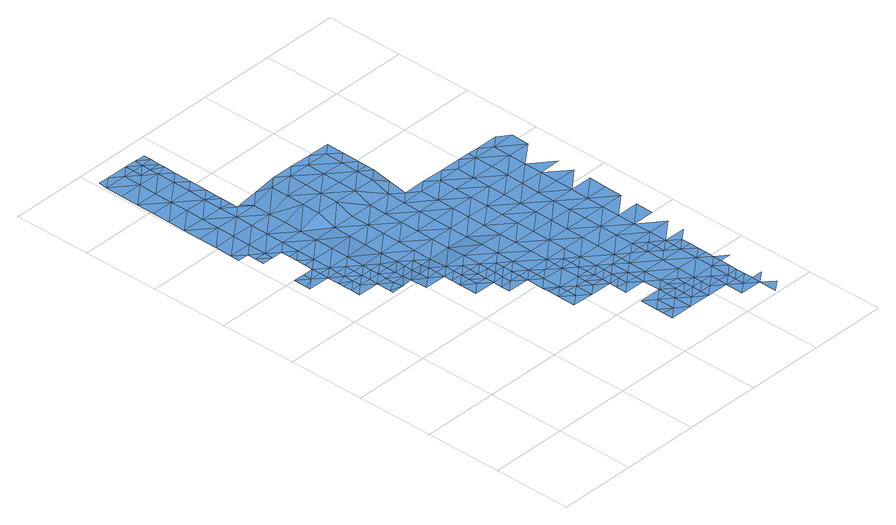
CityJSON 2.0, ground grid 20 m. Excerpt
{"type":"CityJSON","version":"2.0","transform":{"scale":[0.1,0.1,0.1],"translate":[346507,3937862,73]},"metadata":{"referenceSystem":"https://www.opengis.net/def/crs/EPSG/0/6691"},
"CityObjects":{
"waterbody1":{"type":"WaterBody","attributes":{"name":"7","class":"1140","function":"1","WaterBodyRiverFloodingRiskAttribute.description":"4","WaterBodyRiverFloodingRiskAttribute.rankOrg":"2","WaterBodyRiverFloodingRiskAttribute.adminType":"2","WaterBodyRiverFloodingRiskAttribute.scale":"L2"},"geometry":[{"type":"MultiSurface","lod":"1","boundaries":[[[0,1,2]],[[3,4,2]],[[5,3,2]],[[4,6,2]],[[6,0,2]],[[7,5,2]],[[1,7,2]]]}]},
"waterbody2":{"type":"WaterBody","attributes":{"name":"7","class":"1140","function":"1","WaterBodyRiverFloodingRiskAttribute.description":"4","WaterBodyRiverFloodingRiskAttribute.rankOrg":"4","WaterBodyRiverFloodingRiskAttribute.adminType":"2","WaterBodyRiverFloodingRiskAttribute.scale":"L2"},"geometry":[{"type":"MultiSurface","lod":"1","boundaries":[[[8,9,10]],[[11,12,13]],[[9,14,10]],[[15,9,12]],[[12,11,15]],[[16,17,5]],[[17,4,3]],[[15,14,9]],[[3,5,17]],[[18,10,19]],[[18,20,21]],[[11,22,15]],[[19,10,14]],[[23,24,25]],[[23,4,17]],[[25,4,23]],[[16,26,17]],[[27,21,20]],[[23,28,24]],[[28,22,29]],[[18,19,20]],[[30,15,22]],[[15,31,14]],[[29,24,28]],[[26,32,17]],[[33,23,17]],[[34,35,26]],[[34,36,35]],[[30,22,28]],[[27,20,37]],[[38,27,39]],[[35,36,40]],[[35,32,26]],[[41,42,43]],[[15,30,31]],[[27,37,39]],[[19,14,44]],[[43,38,41]],[[40,45,35]],[[33,17,32]],[[33,46,23]],[[46,30,28]],[[14,31,44]],[[28,23,46]],[[38,39,41]],[[47,48,42]],[[20,19,49]],[[50,32,35]],[[45,50,35]],[[51,31,30]],[[37,20,49]],[[52,53,45]],[[47,54,48]],[[19,44,49]],[[52,55,53]],[[56,39,37]],[[46,51,30]],[[57,42,41]],[[55,58,53]],[[53,50,45]],[[59,56,37]],[[50,60,32]],[[39,56,41]],[[61,54,62]],[[42,57,47]],[[37,49,59]],[[58,63,53]],[[64,46,33]],[[65,66,31]],[[66,49,44]],[[67,68,69]],[[67,70,68]],[[54,71,62]],[[33,32,64]],[[72,57,41]],[[31,51,65]],[[44,31,66]],[[71,54,47]],[[70,73,68]],[[64,32,60]],[[63,74,53]],[[75,51,46]],[[68,76,69]],[[49,77,59]],[[53,74,50]],[[78,76,63]],[[78,69,76]],[[79,41,56]],[[80,47,57]],[[73,81,68]],[[77,82,59]],[[83,56,59]],[[76,74,63]],[[72,41,79]],[[50,84,60]],[[46,64,75]],[[77,49,85]],[[83,59,82]],[[51,86,65]],[[71,47,87]],[[49,66,85]],[[88,79,56]],[[62,71,89]],[[86,66,65]],[[90,88,56]],[[91,50,74]],[[90,56,83]],[[92,93,81]],[[94,68,81]],[[95,89,71]],[[96,77,85]],[[92,97,93]],[[95,71,87]],[[51,75,98]],[[93,97,99]],[[57,72,80]],[[87,47,80]],[[84,50,91]],[[88,100,79]],[[76,68,101]],[[51,98,86]],[[76,102,74]],[[103,96,85]],[[94,81,93]],[[64,60,104]],[[72,79,100]],[[66,105,85]],[[99,106,93]],[[101,68,94]],[[102,91,74]],[[107,87,80]],[[104,60,84]],[[108,80,72]],[[75,64,104]],[[109,110,111]],[[112,105,66]],[[111,113,109]],[[104,114,75]],[[75,115,98]],[[105,103,85]],[[66,86,112]],[[113,116,109]],[[72,100,108]],[[117,107,80]],[[102,76,101]],[[109,118,110]],[[93,119,94]],[[120,110,118]],[[121,86,98]],[[117,80,108]],[[91,122,84]],[[106,120,118]],[[116,123,109]],[[93,106,119]],[[115,75,114]],[[94,124,101]],[[107,117,125]],[[119,124,94]],[[91,102,126]],[[106,118,119]],[[127,118,109]],[[104,84,122]],[[128,102,101]],[[112,86,121]],[[127,109,123]],[[91,126,122]],[[129,103,105]],[[130,114,104]],[[98,115,121]],[[128,126,102]],[[118,131,119]],[[132,101,124]],[[127,131,118]],[[133,104,122]],[[114,130,115]],[[134,112,121]],[[135,129,105]],[[123,136,127]],[[105,112,135]],[[128,101,132]],[[130,104,133]],[[131,137,119]],[[119,138,124]],[[115,139,121]],[[128,140,126]],[[112,134,135]],[[136,141,127]],[[142,143,144]],[[142,145,143]],[[139,115,130]],[[122,126,146]],[[145,147,143]],[[139,148,121]],[[138,119,137]],[[132,124,138]],[[149,131,127]],[[133,122,146]],[[148,150,121]],[[151,152,141]],[[153,127,141]],[[126,140,146]],[[154,129,135]],[[152,144,143]],[[151,144,152]],[[132,155,128]],[[134,150,135]],[[147,156,143]],[[134,121,150]],[[157,155,132]],[[153,141,152]],[[132,138,157]],[[128,158,140]],[[133,146,159]],[[130,133,160]],[[161,154,135]],[[162,152,143]],[[137,131,149]],[[127,153,149]],[[160,133,159]],[[139,130,160]],[[140,158,146]],[[161,135,150]],[[160,163,139]],[[139,164,148]],[[143,156,162]],[[165,162,156]],[[162,166,152]],[[128,155,158]],[[152,167,153]],[[137,149,168]],[[138,137,169]],[[157,138,169]],[[153,167,149]],[[159,146,170]],[[137,168,169]],[[171,155,157]],[[150,148,164]],[[170,146,158]],[[160,159,172]],[[139,163,164]],[[165,173,162]],[[172,174,160]],[[154,161,175]],[[176,171,157]],[[152,166,167]],[[160,174,163]],[[176,157,169]],[[161,150,177]],[[178,159,170]],[[172,159,178]],[[155,179,158]],[[150,164,177]],[[174,180,163]],[[163,180,164]],[[181,162,173]],[[162,182,166]],[[149,167,183]],[[168,149,184]],[[168,185,169]],[[186,161,177]],[[175,161,186]],[[178,187,172]],[[184,149,183]],[[188,177,164]],[[170,158,179]],[[189,181,173]],[[190,164,180]],[[155,171,179]],[[166,191,167]],[[192,178,170]],[[188,164,190]],[[193,194,195]],[[176,169,185]],[[196,171,176]],[[162,181,182]],[[167,191,183]],[[168,184,185]],[[197,170,179]],[[198,175,186]],[[199,177,188]],[[186,177,199]],[[189,200,181]],[[166,182,191]],[[199,198,186]],[[201,195,202]],[[192,170,197]],[[178,192,187]],[[196,176,185]],[[171,203,179]],[[204,182,181]],[[200,204,181]],[[205,206,207]],[[183,191,208]],[[184,183,209]],[[184,210,185]],[[171,196,211]],[[200,205,207]],[[206,212,207]],[[213,191,182]],[[209,183,208]],[[207,204,200]],[[197,179,203]],[[214,215,216]],[[217,187,192]],[[185,210,196]],[[171,211,203]],[[212,218,207]],[[192,197,219]],[[184,209,210]],[[182,204,213]],[[213,220,191]],[[191,221,208]],[[196,222,211]],[[197,203,219]],[[223,222,196]],[[224,207,218]],[[223,196,210]],[[225,192,219]],[[217,192,225]],[[226,213,204]],[[221,191,220]],[[209,208,221]],[[222,227,211]],[[209,228,210]],[[204,207,226]],[[203,227,219]],[[203,211,227]],[[229,220,213]],[[209,221,228]],[[228,230,210]],[[217,225,231]],[[232,229,213]],[[223,210,230]],[[233,234,219]],[[235,222,223]],[[220,236,221]],[[219,227,233]],[[225,219,234]],[[221,236,228]],[[237,223,230]],[[231,225,234]],[[223,237,235]],[[236,238,228]],[[228,239,230]],[[227,222,240]],[[231,234,241]],[[238,239,228]],[[222,235,240]],[[230,242,237]],[[233,227,243]],[[244,241,234]],[[234,233,243]],[[237,242,235]],[[227,240,243]],[[243,245,234]],[[234,245,244]],[[235,246,240]],[[245,247,244]],[[248,245,243]],[[243,240,248]],[[248,249,245]],[[245,249,247]]]}]},
"waterbody3":{"type":"WaterBody","attributes":{"name":"7","class":"1140","function":"1","WaterBodyRiverFloodingRiskAttribute.description":"4","WaterBodyRiverFloodingRiskAttribute.rankOrg":"2","WaterBodyRiverFloodingRiskAttribute.adminType":"2","WaterBodyRiverFloodingRiskAttribute.scale":"L2"},"geometry":[{"type":"MultiSurface","lod":"1","boundaries":[[[250,251,252]],[[251,250,253]],[[252,254,250]],[[255,253,250]],[[36,250,254]],[[36,255,250]],[[253,255,256]]]}]},
"waterbody4":{"type":"WaterBody","attributes":{"name":"7","class":"1140","function":"1","WaterBodyRiverFloodingRiskAttribute.description":"4","WaterBodyRiverFloodingRiskAttribute.rankOrg":"3","WaterBodyRiverFloodingRiskAttribute.adminType":"2","WaterBodyRiverFloodingRiskAttribute.scale":"L2"},"geometry":[{"type":"MultiSurface","lod":"1","boundaries":[[[257,255,36]],[[257,258,255]],[[256,255,258]],[[34,257,36]],[[34,26,257]],[[257,26,16]],[[258,257,5]],[[16,5,257]]]}]},
"waterbody5":{"type":"WaterBody","attributes":{"name":"7","class":"1140","function":"1","WaterBodyRiverFloodingRiskAttribute.description":"4","WaterBodyRiverFloodingRiskAttribute.rankOrg":"1","WaterBodyRiverFloodingRiskAttribute.adminType":"2","WaterBodyRiverFloodingRiskAttribute.scale":"L2"},"geometry":[{"type":"MultiSurface","lod":"1","boundaries":[[[259,260,261]],[[55,262,259]],[[259,262,260]],[[262,252,260]],[[252,263,260]],[[260,263,261]],[[261,263,264]],[[261,265,259]]]}]},
"waterbody6":{"type":"WaterBody","attributes":{"name":"7","class":"1140","function":"1","WaterBodyRiverFloodingRiskAttribute.description":"4","WaterBodyRiverFloodingRiskAttribute.rankOrg":"3","WaterBodyRiverFloodingRiskAttribute.adminType":"2","WaterBodyRiverFloodingRiskAttribute.scale":"L2"},"geometry":[{"type":"MultiSurface","lod":"1","boundaries":[[[52,266,55]],[[52,45,266]],[[254,40,36]],[[252,262,266]],[[262,55,266]],[[254,252,266]],[[40,254,266]],[[266,45,40]]]}]},
"waterbody7":{"type":"WaterBody","attributes":{"name":"7","class":"1140","function":"1","WaterBodyRiverFloodingRiskAttribute.description":"4","WaterBodyRiverFloodingRiskAttribute.rankOrg":"2","WaterBodyRiverFloodingRiskAttribute.adminType":"2","WaterBodyRiverFloodingRiskAttribute.scale":"L2"},"geometry":[{"type":"MultiSurface","lod":"1","boundaries":[[[267,70,67]],[[67,69,267]],[[268,265,267]],[[70,267,269]],[[265,269,267]],[[69,268,267]]]}]},
"waterbody8":{"type":"WaterBody","attributes":{"name":"7","class":"1140","function":"1","WaterBodyRiverFloodingRiskAttribute.description":"4","WaterBodyRiverFloodingRiskAttribute.rankOrg":"3","WaterBodyRiverFloodingRiskAttribute.adminType":"2","WaterBodyRiverFloodingRiskAttribute.scale":"L2"},"geometry":[{"type":"MultiSurface","lod":"1","boundaries":[[[58,259,270]],[[78,63,270]],[[69,78,268]],[[268,78,270]],[[270,63,58]],[[259,58,55]],[[265,270,259]],[[265,268,270]]]}]},
"waterbody9":{"type":"WaterBody","attributes":{"name":"7","class":"1140","function":"1","WaterBodyRiverFloodingRiskAttribute.description":"4","WaterBodyRiverFloodingRiskAttribute.rankOrg":"2","WaterBodyRiverFloodingRiskAttribute.adminType":"2","WaterBodyRiverFloodingRiskAttribute.scale":"L2"},"geometry":[{"type":"MultiSurface","lod":"1","boundaries":[[[271,97,272]],[[271,273,274]],[[272,275,273]],[[271,272,273]],[[276,274,273]],[[275,276,273]]]}]},
"waterbody10":{"type":"WaterBody","attributes":{"name":"7","class":"1140","function":"1","WaterBodyRiverFloodingRiskAttribute.description":"4","WaterBodyRiverFloodingRiskAttribute.rankOrg":"3","WaterBodyRiverFloodingRiskAttribute.adminType":"2","WaterBodyRiverFloodingRiskAttribute.scale":"L2"},"geometry":[{"type":"MultiSurface","lod":"1","boundaries":[[[277,73,70]],[[275,278,277]],[[278,275,272]],[[92,278,97]],[[73,277,278]],[[278,272,97]],[[81,73,278]],[[92,81,278]]]}]},
"waterbody11":{"type":"WaterBody","attributes":{"name":"7","class":"1140","function":"1","WaterBodyRiverFloodingRiskAttribute.description":"4","WaterBodyRiverFloodingRiskAttribute.rankOrg":"2","WaterBodyRiverFloodingRiskAttribute.adminType":"2","WaterBodyRiverFloodingRiskAttribute.scale":"L2"},"geometry":[{"type":"MultiSurface","lod":"1","boundaries":[[[111,279,113]],[[280,113,279]],[[279,110,281]],[[282,281,274]],[[281,282,279]],[[279,111,110]],[[279,282,280]]]}]},
"waterbody12":{"type":"WaterBody","attributes":{"name":"7","class":"1140","function":"1","WaterBodyRiverFloodingRiskAttribute.description":"4","WaterBodyRiverFloodingRiskAttribute.rankOrg":"3","WaterBodyRiverFloodingRiskAttribute.adminType":"2","WaterBodyRiverFloodingRiskAttribute.scale":"L2"},"geometry":[{"type":"MultiSurface","lod":"1","boundaries":[[[110,120,281]],[[271,274,283]],[[99,271,283]],[[97,271,99]],[[99,283,106]],[[274,281,283]],[[281,120,283]],[[120,106,283]]]}]},
"waterbody13":{"type":"WaterBody","attributes":{"name":"7","class":"1140","function":"1","WaterBodyRiverFloodingRiskAttribute.description":"4","WaterBodyRiverFloodingRiskAttribute.rankOrg":"2","WaterBodyRiverFloodingRiskAttribute.adminType":"2","WaterBodyRiverFloodingRiskAttribute.scale":"L2"},"geometry":[{"type":"MultiSurface","lod":"1","boundaries":[[[284,285,286]],[[287,288,289]],[[285,290,286]],[[286,290,291]],[[145,291,290]],[[291,292,286]],[[292,284,286]],[[284,292,289]],[[293,289,288]],[[293,284,289]],[[292,287,289]]]}]},
"waterbody14":{"type":"WaterBody","attributes":{"name":"7","class":"1140","function":"1","WaterBodyRiverFloodingRiskAttribute.description":"4","WaterBodyRiverFloodingRiskAttribute.rankOrg":"3","WaterBodyRiverFloodingRiskAttribute.adminType":"2","WaterBodyRiverFloodingRiskAttribute.scale":"L2"},"geometry":[{"type":"MultiSurface","lod":"1","boundaries":[[[294,295,296]],[[89,95,297]],[[297,87,107]],[[107,125,297]],[[125,294,297]],[[95,87,297]],[[294,296,297]],[[296,89,297]]]}]},
"waterbody15":{"type":"WaterBody","attributes":{"name":"7","class":"1140","function":"1","WaterBodyRiverFloodingRiskAttribute.description":"4","WaterBodyRiverFloodingRiskAttribute.rankOrg":"3","WaterBodyRiverFloodingRiskAttribute.adminType":"2","WaterBodyRiverFloodingRiskAttribute.scale":"L2"},"geometry":[{"type":"MultiSurface","lod":"1","boundaries":[[[151,298,144]],[[136,123,298]],[[299,298,123]],[[300,298,301]],[[301,298,299]],[[287,292,301]],[[300,301,292]],[[302,301,303]],[[116,304,299]],[[123,116,299]],[[298,141,136]],[[151,141,298]],[[142,144,300]],[[142,300,145]],[[291,145,300]],[[303,301,299]],[[303,299,304]],[[304,116,113]],[[288,287,301]],[[288,301,302]],[[300,292,291]],[[300,144,298]]]}]},
"waterbody16":{"type":"WaterBody","attributes":{"name":"7","class":"1140","function":"1","WaterBodyRiverFloodingRiskAttribute.description":"4","WaterBodyRiverFloodingRiskAttribute.rankOrg":"1","WaterBodyRiverFloodingRiskAttribute.adminType":"2","WaterBodyRiverFloodingRiskAttribute.scale":"L2"},"geometry":[{"type":"MultiSurface","lod":"1","boundaries":[[[305,306,307]],[[308,307,306]],[[309,310,311]],[[308,312,307]],[[312,313,307]],[[314,315,316]],[[313,316,315]],[[315,305,307]],[[316,313,311]],[[317,316,311]],[[316,318,314]],[[318,316,317]],[[311,319,317]],[[313,309,311]],[[315,307,313]],[[311,310,319]]]}]},
"waterbody17":{"type":"WaterBody","attributes":{"name":"7","class":"1140","function":"1","WaterBodyRiverFloodingRiskAttribute.description":"4","WaterBodyRiverFloodingRiskAttribute.rankOrg":"2","WaterBodyRiverFloodingRiskAttribute.adminType":"2","WaterBodyRiverFloodingRiskAttribute.scale":"L2"},"geometry":[{"type":"MultiSurface","lod":"1","boundaries":[[[320,321,322]],[[322,323,320]],[[320,323,324]],[[320,324,325]],[[326,325,285]],[[325,326,320]],[[321,320,326]]]}]},
"waterbody18":{"type":"WaterBody","attributes":{"name":"7","class":"1140","function":"1","WaterBodyRiverFloodingRiskAttribute.description":"4","WaterBodyRiverFloodingRiskAttribute.rankOrg":"2","WaterBodyRiverFloodingRiskAttribute.adminType":"2","WaterBodyRiverFloodingRiskAttribute.scale":"L2"},"geometry":[{"type":"MultiSurface","lod":"1","boundaries":[[[309,327,310]],[[328,329,327]],[[329,310,327]],[[328,330,329]],[[328,312,308]],[[327,312,328]],[[313,312,327]],[[313,327,309]]]}]},
"waterbody19":{"type":"WaterBody","attributes":{"name":"7","class":"1140","function":"1","WaterBodyRiverFloodingRiskAttribute.description":"4","WaterBodyRiverFloodingRiskAttribute.rankOrg":"2","WaterBodyRiverFloodingRiskAttribute.adminType":"2","WaterBodyRiverFloodingRiskAttribute.scale":"L2"},"geometry":[{"type":"MultiSurface","lod":"1","boundaries":[[[331,332,333]],[[334,333,332]],[[331,306,332]],[[331,308,306]],[[334,332,335]],[[306,305,332]],[[305,335,332]]]}]},
"waterbody20":{"type":"WaterBody","attributes":{"name":"7","class":"1140","function":"1","WaterBodyRiverFloodingRiskAttribute.description":"4","WaterBodyRiverFloodingRiskAttribute.rankOrg":"3","WaterBodyRiverFloodingRiskAttribute.adminType":"2","WaterBodyRiverFloodingRiskAttribute.scale":"L2"},"geometry":[{"type":"MultiSurface","lod":"1","boundaries":[[[336,206,205]],[[337,218,338]],[[212,338,218]],[[212,206,338]],[[339,337,338]],[[338,340,339]],[[341,339,340]],[[342,343,214]],[[342,344,343]],[[333,344,342]],[[310,345,322]],[[331,333,346]],[[342,216,340]],[[328,308,346]],[[334,335,344]],[[335,347,344]],[[348,349,347]],[[333,334,344]],[[341,340,216]],[[205,200,336]],[[338,206,350]],[[336,173,351]],[[352,351,324]],[[350,340,338]],[[346,342,340]],[[345,353,352]],[[310,329,345]],[[328,346,330]],[[189,336,200]],[[189,173,336]],[[290,147,145]],[[147,290,354]],[[285,354,290]],[[285,325,354]],[[323,352,324]],[[323,322,352]],[[322,345,352]],[[325,324,354]],[[324,156,354]],[[346,353,330]],[[351,156,324]],[[147,354,156]],[[165,156,351]],[[173,165,351]],[[347,349,344]],[[346,333,342]],[[349,343,344]],[[214,216,342]],[[329,330,345]],[[330,353,345]],[[340,353,346]],[[350,353,340]],[[350,352,353]],[[352,350,351]],[[351,350,336]],[[206,336,350]],[[346,308,331]]]}]},
"waterbody21":{"type":"WaterBody","attributes":{"name":"7","class":"1140","function":"1","WaterBodyRiverFloodingRiskAttribute.description":"4","WaterBodyRiverFloodingRiskAttribute.rankOrg":"2","WaterBodyRiverFloodingRiskAttribute.adminType":"2","WaterBodyRiverFloodingRiskAttribute.scale":"L2"},"geometry":[{"type":"MultiSurface","lod":"1","boundaries":[[[355,195,356]],[[348,356,201]],[[347,335,356]],[[201,356,195]],[[356,335,355]],[[347,356,348]]]}]}
},
"vertices":[
[28,801,2],[28,766,2],[56,777,2],[84,777,2],[85,800,2],[84,754,2],[57,800,2],[27,755,2],
[2,940,2],[31,939,2],[3,963,2],[58,893,2],[30,916,2],[30,893,2],[59,962,2],[59,916,2],[112,753,2],[113,776,2],[4,1009,2],[60,1008,2],[61,1054,2],[4,1055,2],[86,892,2],[114,822,2],[86,846,2],[85,823,2],[141,753,2],[5,1102,2],[114,869,2],[86,869,2],[115,915,2],[116,961,2],[169,775,2],[170,821,2],[140,729,2],[169,729,2],[140,706,2],[62,1101,2],[6,1148,2],[63,1147,2],[168,706,2],[63,1193,2],[7,1240,2],[7,1194,2],[117,1007,2],[197,705,3],[171,868,2],[65,1286,2],[8,1287,2],[118,1053,2],[225,728,5],[172,914,2],[196,682,3],[225,682,5],[9,1333,2],[196,659,3],[119,1146,2],[64,1239,2],[224,659,5],[118,1100,2],[226,774,5],[12,1356,2],[38,1355,2],[252,658,5],[227,820,5],[173,960,2],[173,1006,2],[251,589,8],[280,588,8],[252,612,7],[251,566,8],[66,1332,2],[121,1238,2],[279,565,8],[281,681,5],[228,867,5],[280,635,5],[146,1076,2],[252,635,5],[120,1192,2],[122,1285,2],[307,565,8],[147,1096,2],[147,1122,2],[283,773,5],[174,1053,2],[229,959,21],[94,1308,2],[148,1169,2],[94,1354,2],[147,1140,2],[282,727,5],[307,542,8],[335,541,8],[336,587,8],[94,1331,2],[155,1076,3],[307,519,8],[228,913,21],[335,518,8],[149,1215,2],[337,634,5],[338,680,5],[203,1075,11],[284,819,5],[231,1052,21],[363,518,8],[122,1308,2],[149,1261,2],[390,448,8],[363,471,8],[362,448,8],[230,1005,21],[362,425,8],[284,866,5],[285,912,21],[390,425,8],[150,1292,2],[391,494,8],[392,540,8],[363,495,8],[286,958,21],[339,772,5],[418,424,7],[393,586,8],[150,1307,2],[339,726,5],[447,447,6],[394,679,5],[260,1074,21],[341,865,5],[448,493,6],[394,633,5],[340,819,5],[287,1004,21],[288,1051,21],[447,424,6],[449,539,6],[449,585,6],[342,911,21],[395,725,5],[475,423,6],[474,354,7],[502,353,7],[474,377,6],[473,331,7],[396,771,5],[502,330,7],[343,957,21],[505,492,6],[343,1003,21],[475,400,6],[503,400,6],[504,446,6],[316,1073,21],[451,678,6],[530,330,7],[450,632,6],[452,724,6],[397,818,5],[398,864,5],[344,1050,21],[559,352,7],[398,910,21],[399,956,21],[558,329,7],[560,399,6],[560,445,6],[505,538,6],[506,585,6],[453,770,6],[508,677,6],[426,840,5],[587,329,7],[426,886,13],[373,1072,21],[507,631,6],[400,1002,21],[453,817,6],[508,723,6],[427,933,21],[615,351,7],[616,398,6],[561,491,6],[562,537,6],[563,584,6],[401,1049,21],[482,839,6],[428,979,21],[615,328,7],[427,954,21],[617,444,6],[510,816,6],[694,3,7],[723,26,7],[695,50,7],[564,630,6],[509,769,6],[430,1071,21],[429,1025,21],[643,328,7],[696,73,7],[724,72,7],[565,722,6],[672,350,7],[643,305,7],[643,282,7],[671,304,7],[618,490,6],[619,536,6],[619,583,6],[564,676,6],[671,281,7],[673,397,6],[697,165,7],[726,165,7],[698,188,7],[539,838,6],[699,281,7],[566,768,6],[674,443,6],[674,489,6],[621,675,6],[620,629,6],[728,303,7],[567,815,6],[729,350,7],[622,721,6],[675,535,6],[730,442,7],[676,582,6],[595,837,6],[729,396,7],[623,767,6],[623,814,6],[678,674,6],[731,488,7],[677,628,6],[732,534,7],[733,581,7],[678,720,6],[625,837,6],[733,627,7],[679,766,6],[652,836,6],[680,813,6],[734,673,8],[709,835,7],[736,765,8],[737,812,8],
[111,684,2],[83,661,2],[139,660,2],[83,684,2],[140,683,2],[112,707,2],[83,707,2],
[112,730,2],[84,724,2],
[195,636,3],[167,637,2],[169,613,3],[167,660,2],[139,624,2],[138,614,2],[195,613,5],
[168,683,2],
[223,589,8],[223,612,7],[194,567,8],
[224,636,5],
[306,495,8],[278,519,8],[278,496,8],[306,472,8],[250,520,8],[249,473,8],
[250,544,8],[279,542,8],
[334,449,8],[305,426,8],[334,472,8],[305,449,8],
[335,495,8],
[416,286,8],[473,285,7],[445,308,7],[388,332,9],[360,333,9],[388,309,9],[473,308,7],[445,331,7],[417,332,8],[359,287,9],
[151,1332,2],[151,1353,2],[125,1354,2],[122,1331,2],
[446,401,6],[390,402,8],[445,354,7],[389,355,9],[361,363,9],[361,379,8],[362,423,8],
[583,98,7],[583,121,7],[555,121,7],[584,144,7],[527,168,7],[528,191,7],[499,169,7],[555,144,7],[527,145,7],[469,100,7],[526,99,7],[498,122,7],[470,146,7],[470,126,7],[471,192,7],
[501,261,7],[472,238,7],[528,237,7],[529,260,7],[529,284,7],[501,284,7],[472,266,7],
[556,168,7],[584,167,7],[556,191,7],[584,190,7],
[612,143,7],[611,120,7],[640,143,7],[640,120,7],[639,97,7],
[615,305,7],[699,258,7],[670,258,7],[698,234,7],[670,212,7],[698,211,7],[669,166,7],[697,142,7],[668,119,7],[556,214,7],[612,167,7],[668,96,7],[696,96,7],[696,119,7],[614,259,7],[558,306,7],[557,260,7],[613,213,7],[501,307,7],
[639,51,7],[667,73,7]
]}
